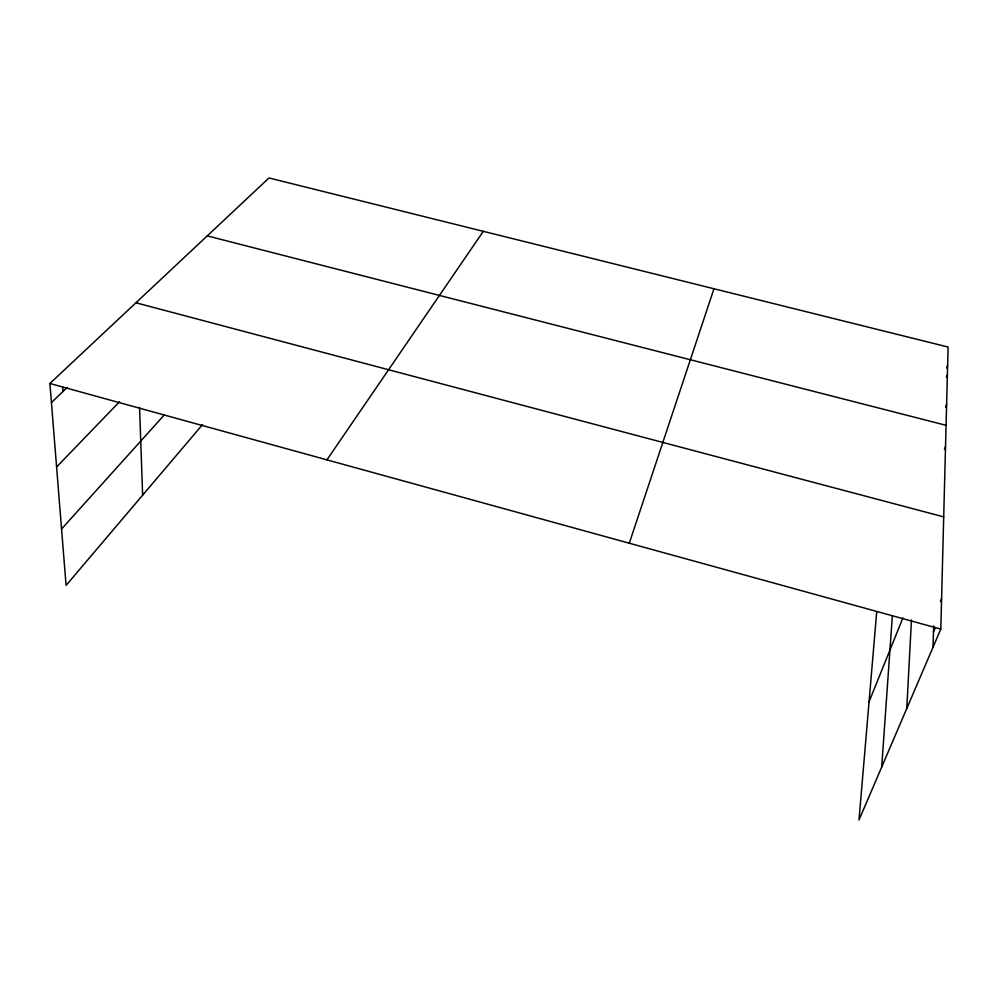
<?xml version="1.0" encoding="UTF-8"?>
<svg xmlns="http://www.w3.org/2000/svg" width="998" height="998" viewBox="0 0 998 998"><rect width="100%" height="100%" fill="white"/><g stroke="black" fill="none" stroke-linecap="round" stroke-linejoin="round"><path stroke-width="1.5" d="M876.706 611.886L859.004 820.032L940.802 629.089L948.1 347.042L268.986 177.968L49.9 383.481L66.08 585.389L202.507 424.624M932.993 647.303L933.691 625.808M906.783 708.48L911.461 619.92M881.696 767.063L892.349 615.866M629.301 543.211L713.969 288.759M946.628 367.988L947.626 365.305M946.366 377.444L947.389 374.749M945.568 407.122L946.615 404.377M944.432 449.399L945.518 446.58M869.046 701.819L902.94 617.849M940.415 601.507L941.588 598.725M933.492 631.821L935.276 627.642M326.92 459.853L483.294 231.324M61.564 528.99L164.134 415.106M56.587 466.977L119.573 401.695M51.434 402.581L67.115 387.523M207.247 235.89L946.079 425.31M135.928 302.781L943.709 516.877M49.9 383.481L940.802 629.089M62.687 387.087L63.011 391.466M139.57 407.471L142.627 495.195"/></g></svg>
